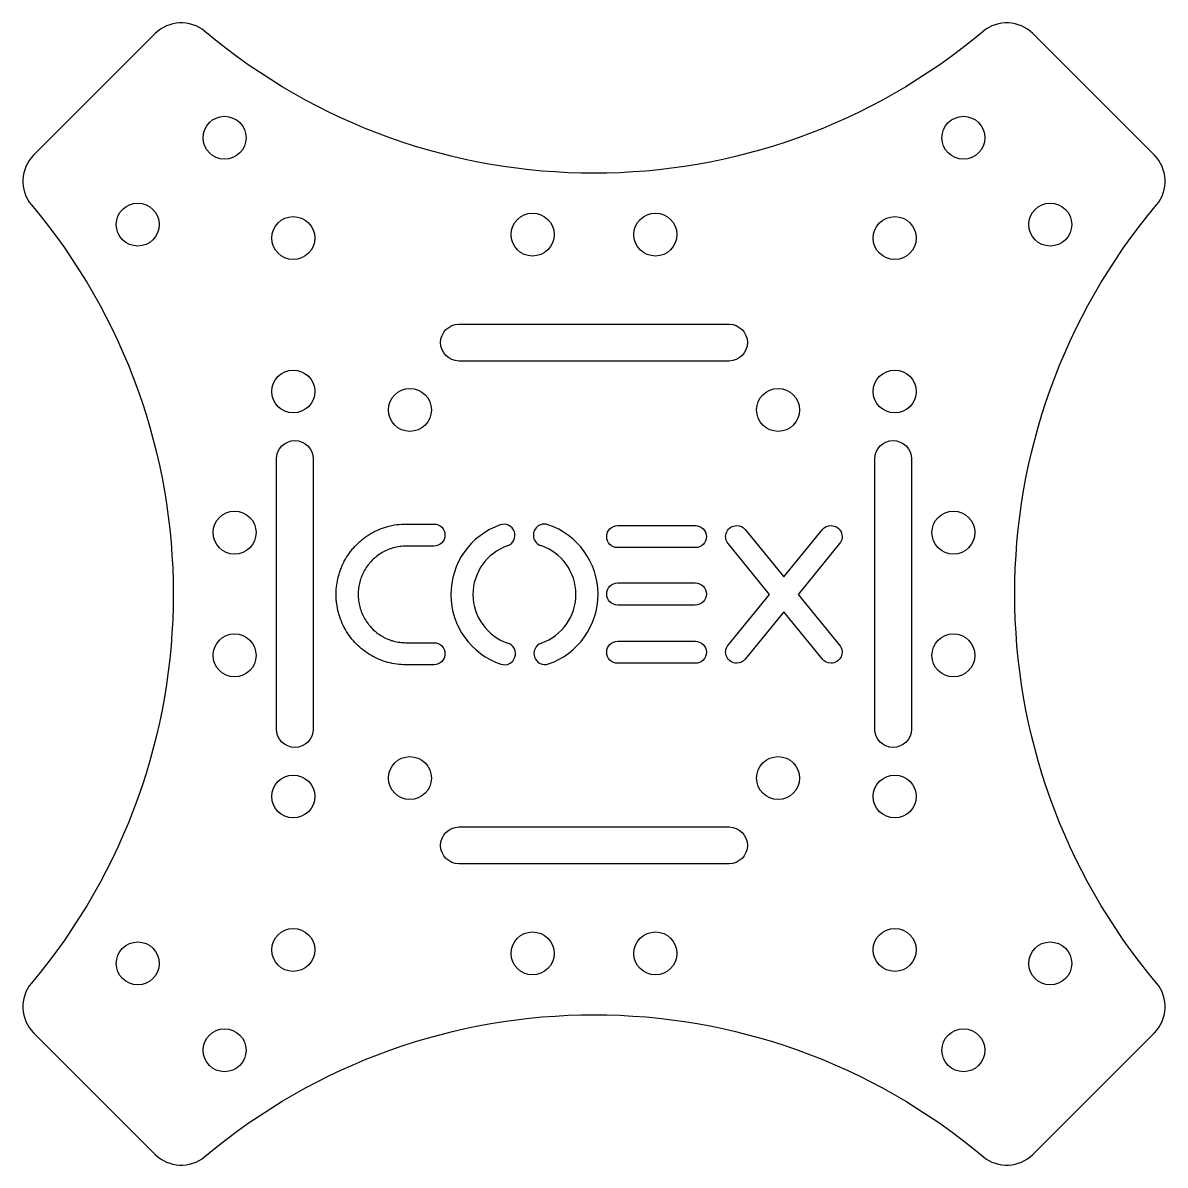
# Model space of a CAD drawing. Header units: millimetres. Extents: x -46.5 to 46.5, y -130.1 to -37.
import ezdxf

# ---------------------------------------------------------------- set-up
doc = ezdxf.new("R2010")
doc.units = ezdxf.units.MM

msp = doc.modelspace()

# ---------------------------------------------------------------- linework, layer by layer
for points in [[(45.832, -115.269, -0.364328), (45.832, -51.863, 0.38906), (45.656, -47.812), (35.754, -37.909, 0.38906), (31.703, -37.734, -0.364328), (-31.703, -37.734, 0.38906), (-35.754, -37.909), (-45.656, -47.812, 0.38906), (-45.832, -51.863, -0.364328), (-45.832, -115.269, 0.38906), (-45.656, -119.32), (-35.754, -129.222, 0.38906), (-31.703, -129.398, -0.364328), (31.703, -129.398, 0.38906), (35.754, -129.222), (45.656, -119.32, 0.38906)], [(11, -61.584, -1), (11, -64.584), (-11, -64.584, -1), (-11, -61.584)], [(-25.873, -72.566, -1), (-22.873, -72.566), (-22.873, -94.566, -1), (-25.873, -94.566)], [(22.873, -72.566, -1), (25.873, -72.566), (25.873, -94.566, -1), (22.873, -94.566)], [(1.938, -79.79, -1), (1.938, -77.99), (8.258, -77.99, -1), (8.258, -79.79)], [(11.624, -77.99, -0.225236), (12.321, -78.321), (15.468, -82.177), (18.616, -78.321, -0.225238), (19.313, -77.99), (19.313, -77.99, -0.632338), (20.01, -79.459), (16.63, -83.6), (20.01, -87.74, -0.632342), (19.313, -89.209), (19.313, -89.209, -0.225233), (18.615, -88.878), (15.468, -85.023), (12.321, -88.878, -0.225234), (11.624, -89.209), (11.624, -89.209, -0.632341), (10.927, -87.74), (14.306, -83.6), (10.926, -79.459, -0.632337)], [(1.938, -84.466, -1), (1.938, -82.666), (8.255, -82.666, -1), (8.255, -84.466)], [(1.938, -89.209, -1), (1.938, -87.409), (8.258, -87.409, -1), (8.258, -89.209)], [(11, -102.548, -1), (11, -105.548), (-11, -105.548, -1), (-11, -102.548)]]:
    msp.add_lwpolyline(points, format="xyb", close=True)
for points in [[(-15.325, -77.866), (-13.046, -77.866, -1), (-13.046, -79.666), (-15.325, -79.666)], [(-15.325, -87.533), (-13.046, -87.533, -1), (-13.046, -89.333), (-15.325, -89.333)]]:
    msp.add_lwpolyline(points, format="xyb")
for centre in [(-30.099, -46.396), (30.099, -46.396), (-37.17, -53.467), (37.17, -53.467), (-24.5, -54.566), (-5, -54.284), (5, -54.284), (24.5, -54.566), (-24.5, -67.066), (24.5, -67.066), (-15, -68.566), (15, -68.566), (-29.282, -78.566), (29.282, -78.566), (-29.282, -88.566), (29.282, -88.566), (-15, -98.566), (15, -98.566), (-24.5, -100.066), (24.5, -100.066), (-24.5, -112.566), (-5, -112.848), (5, -112.848), (24.5, -112.566), (-37.17, -113.665), (37.17, -113.665), (-30.099, -120.736), (30.099, -120.736)]:
    msp.add_circle(centre, 1.75)
for centre, start, end in [((-7.338, -78.786), 289.14389, 109.14389), ((-4.038, -78.771), 71.35871, 251.35871), ((-7.296, -88.429), 251.35871, 71.35871), ((-3.996, -88.414), 109.14389, 289.14389)]:
    msp.add_arc(centre, 0.9, start, end)
for major_axis, ratio, start_param, end_param in [((-0.026, 5.996), 0.999975, 0.32973, 2.811862), ((-0.026, 5.996), 0.999975, 3.471323, 5.953455), ((0.018, -4.196), 0.999964, 3.47132, 5.953458), ((0.018, -4.196), 0.999964, 0.329727, 2.811866)]:
    msp.add_ellipse((-5.667, -83.6), major_axis=major_axis, ratio=ratio, start_param=start_param, end_param=end_param)
for points, knots in [([(-15.325, -89.333), (-15.574, -89.333), (-16.071, -89.3), (-16.682, -89.178), (-17.277, -88.995), (-17.737, -88.803), (-18.285, -88.507), (-18.698, -88.228), (-19.178, -87.83), (-19.529, -87.476), (-19.922, -86.992), (-20.198, -86.575), (-20.49, -86.023), (-20.68, -85.561), (-20.859, -84.962), (-20.956, -84.472), (-21.017, -83.85), (-21.017, -83.35), (-20.956, -82.728), (-20.859, -82.237), (-20.68, -81.639), (-20.49, -81.176), (-20.198, -80.625), (-19.922, -80.208), (-19.529, -79.724), (-19.177, -79.369), (-18.698, -78.971), (-18.284, -78.692), (-17.736, -78.397), (-17.276, -78.204), (-16.681, -78.022), (-16.071, -77.899), (-15.573, -77.866), (-15.325, -77.866)], [0.003246, 0.003246, 0.003246, 0.003246, 0.134146, 0.265046, 0.330496, 0.461395, 0.526845, 0.657745, 0.723195, 0.854094, 0.919544, 1.050444, 1.115894, 1.246793, 1.312243, 1.443143, 1.508593, 1.639493, 1.704942, 1.835842, 1.901292, 2.032192, 2.097641, 2.228541, 2.293991, 2.424891, 2.490341, 2.62124, 2.68669, 2.81759, 2.88304, 3.013939, 3.144839, 3.144839, 3.144839, 3.144839]), ([(-15.325, -79.666), (-15.494, -79.666), (-15.832, -79.689), (-16.249, -79.772), (-16.654, -79.897), (-16.968, -80.028), (-17.342, -80.23), (-17.625, -80.42), (-17.953, -80.692), (-18.193, -80.935), (-18.463, -81.267), (-18.652, -81.553), (-18.853, -81.932), (-18.983, -82.25), (-19.107, -82.662), (-19.174, -83), (-19.215, -83.427), (-19.215, -83.772), (-19.174, -84.2), (-19.107, -84.538), (-18.984, -84.949), (-18.853, -85.268), (-18.653, -85.646), (-18.463, -85.933), (-18.194, -86.264), (-17.953, -86.507), (-17.625, -86.779), (-17.342, -86.97), (-16.969, -87.172), (-16.655, -87.303), (-16.249, -87.427), (-15.833, -87.511), (-15.494, -87.533), (-15.325, -87.533)], [3.144839, 3.144839, 3.144839, 3.144839, 3.275739, 3.406638, 3.472088, 3.602988, 3.668438, 3.799337, 3.864787, 3.995687, 4.061137, 4.192037, 4.257486, 4.388386, 4.453836, 4.584736, 4.650185, 4.781085, 4.846535, 4.977435, 5.042885, 5.173784, 5.239234, 5.370134, 5.435584, 5.566483, 5.631933, 5.762833, 5.828283, 5.959182, 6.024632, 6.155532, 6.286432, 6.286432, 6.286432, 6.286432])]:
    msp.add_open_spline(points, degree=3, knots=knots)

doc.saveas('drawing.dxf')
